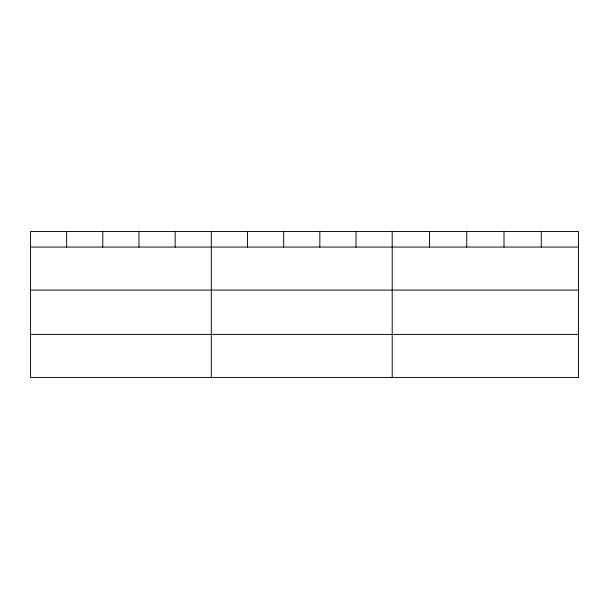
<?xml version="1.0" encoding="UTF-8"?>
<svg xmlns="http://www.w3.org/2000/svg" width="609" height="609" viewBox="0 0 609 609"><rect width="100%" height="100%" fill="white"/><g stroke="black" fill="none" stroke-linecap="round" stroke-linejoin="round"><path stroke-width="0.91" d="M578.55 247.064L578.55 377.443L30.45 377.443L30.45 231.557L578.55 231.557L578.55 247.064L30.45 247.064M30.45 290.09L578.55 290.09M30.45 334.417L578.55 334.417M541.279 231.557L541.279 247.064M504.008 231.557L504.008 247.064M466.738 231.557L466.738 247.064M429.467 231.557L429.467 247.064M392.196 231.557L392.196 377.443M356.021 231.557L356.021 247.064M319.847 231.557L319.847 247.064M283.672 231.557L283.672 247.064M247.498 231.557L247.498 247.064M211.323 231.557L211.323 377.443M175.148 231.557L175.148 247.064M138.974 231.557L138.974 247.064M102.799 231.557L102.799 247.064M66.625 231.557L66.625 247.064"/></g></svg>
